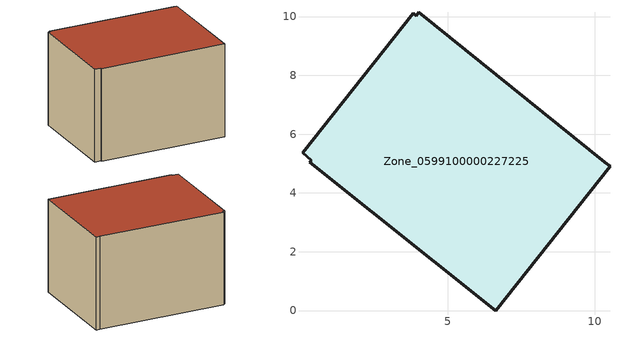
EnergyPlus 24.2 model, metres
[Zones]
Zone_0599100000227225
 floor ground (C_G): 6.63,0 0.31,5.04 0.36,5.11 0.06,5.36 3.83,10.12 3.93,10.03 4.01,10.14 10.33,5.05 10.52,4.9 z0.46
 wall outside (C_F): 0.06,5.36 0.36,5.11 0.31,5.04 6.63,0 10.52,4.9 10.33,5.05 4.01,10.14 3.93,10.03 3.83,10.12 0.06,5.36 z0.46:6.41
 roof outside (C_R): 0.31,5.04 6.63,0 10.52,4.9 10.33,5.05 4.01,10.14 3.93,10.03 3.83,10.12 0.06,5.36 0.36,5.11 z6.41
[BUILDING]
Pand.0599100000227225: North Axis=0; Terrain=City; Loads Convergence Tolerance Value=0.04; Temperature Convergence Tolerance Value=0.4; Solar Distribution=FullExterior; Maximum Number of Warmup Days=25; Minimum Number of Warmup Days=1
[Site:Location]
Rotterdam.The.Hague.AP_ZH_NLD Design_Conditions: Latitude=51.96; Longitude=4.45; Time Zone=1; Elevation=-4.5
[SITE:GROUNDTEMPERATURE:BUILDINGSURFACE]
18, 18, 18, 18, 18, 18, 18, 18, 18, 18, 18, 18
[MATERIAL] Thermal Absorptance=0.9; Solar Absorptance=0.7; Visible Absorptance=0.7
Name | Roughness | Thickness | Conductivity | Density | Specific Heat
G.TC.1946-1964 | MediumSmooth | 0.15 | 1 | 540 | 1210
F.TC.1946-1964 | Rough | 0.3 | 0.857143 | 1920 | 840
R.TC.1946-1964 | MediumRough | 0.2 | 0.235294 | 1500 | 1000
[CONSTRUCTION]
C_G: G.TC.1946-1964
C_F: F.TC.1946-1964
C_R: R.TC.1946-1964
[ZONE]
Zone_0599100000227225: Type=1; Multiplier=1; Ceiling Height=Autocalculate; Volume=Autocalculate; Floor Area=autocalculate; Part of Total Floor Area=Yes
[ZONEINFILTRATION:DESIGNFLOWRATE]
Infil_Zone_0599100000227225: Zone or ZoneList or Space or SpaceList=Zone_0599100000227225; Schedule=AlwaysOn; Design Flow Rate Calculation Method=Flow/Area; Flow Rate per Floor Area=0.003; Constant Term Coefficient=1; Temperature Term Coefficient=0; Velocity Term Coefficient=0; Velocity Squared Term Coefficient=0
[HVACTEMPLATE:ZONE:IDEALLOADSAIRSYSTEM]
Zone_0599100000227225: Maximum Heating Supply Air Temperature=50; Minimum Cooling Supply Air Temperature=13; Maximum Heating Supply Air Humidity Ratio=0.0156; Minimum Cooling Supply Air Humidity Ratio=0.0077; Heating Limit=NoLimit; Cooling Limit=NoLimit; Dehumidification Control Type=ConstantSensibleHeatRatio; Cooling Sensible Heat Ratio=0.7; Dehumidification Setpoint=60; Humidification Control Type=None; Humidification Setpoint=30; Outdoor Air Method=None; Outdoor Air Flow Rate per Person=0.00944; Outdoor Air Flow Rate per Zone Floor Area=0; Outdoor Air Flow Rate per Zone=0; Demand Controlled Ventilation Type=None; Outdoor Air Economizer Type=NoEconomizer; Heat Recovery Type=None; Sensible Heat Recovery Effectiveness=0.7; Latent Heat Recovery Effectiveness=0.65
[ZONECONTROL:THERMOSTAT]
ThermostatControl_Zone_0599100000227225: Zone or ZoneList=Zone_0599100000227225; Control Type Schedule=DualSetpointControlType; Control 1=Thermostat_Zone_0599100000227225; Temperature Difference Between Cutout And Setpoint=0
[THERMOSTATSETPOINT:DUALSETPOINT]
Thermostat_Zone_0599100000227225: Heating Setpoint Temperature Schedule=HeatingSetpoint_Zone_0599100000227225; Cooling Setpoint Temperature Schedule=CoolingSetpoint_Zone_0599100000227225
[SCHEDULE:COMPACT]
HeatingSetpoint_Zone_0599100000227225: Through: 12/31, For: AllDays, Until: 24:00, 21
CoolingSetpoint_Zone_0599100000227225: Through: 12/31, For: AllDays, Until: 24:00, 24
DualSetpointControlType: Through: 12/31, For: AllDays, Until: 24:00, 4
AlwaysOn: Through: 12/31, For: AllDays, Until: 24:00, 1
